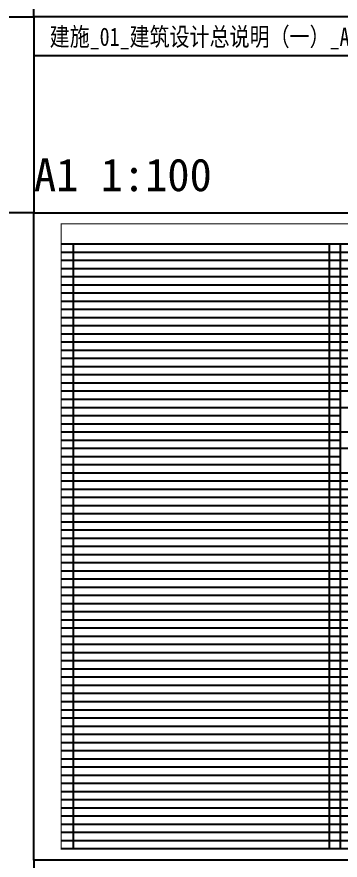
# Model space of a CAD drawing. Extents: x -518115 to 790560, y -210384 to 1628073.
# Drawn here: x 404750 to 434414, y 1109432 to 1186832 of the extents above; entities that cross this region are included whole.
import ezdxf

# ---------------------------------------------------------------- set-up
doc = ezdxf.new("R2010")
doc.units = 0
doc.header["$LTSCALE"] = 1000
doc.header["$MEASUREMENT"] = 0
for name, color, linetype in [('Defpoint', 7, 'Continuous'), ('图框', 140, 'Continuous'), ('导图字', 7, 'Continuous')]:
    doc.layers.add(name, color=color, linetype=linetype)
doc.layers.add('yichutu', color=7, linetype='Continuous', true_color=0xffffff, plot=False)
doc.styles.add('_TCH_LABEL', font='')
doc.styles.add('黑体', font='')
doc.styles.get('_TCH_LABEL').set_extended_font_data('SimHei')
doc.styles.get('黑体').set_extended_font_data('SimHei')

# ---------------------------------------------------------------- blocks, each defined once
blk = doc.blocks.new('yct-841-594-84100-59399.9999999999-100-1000.0')
at = {"color": 7, "true_color": 0xffffff}
blk.add_lwpolyline([(0, -3549), (80358, -3549), (80358, 0), (0, 0)], close=True, dxfattribs=at)
at = {"layer": 'yichutu', "color": 7, "true_color": 0xffffff}
blk.add_lwpolyline([(0, 0), (0, 59400), (84100, 59400), (84100, 0)], close=True, dxfattribs=at)
at = {"layer": 'yichutu', "color": 7, "true_color": 0xffffff, "style": '_TCH_LABEL'}
blk.add_text('A1 1:100', height=3000, dxfattribs=at).set_placement((0, 61400))
blk = doc.blocks.new('TK')
at = {"layer": '图框'}
blk.add_lwpolyline([(465375, 548714), (549475, 548714), (549475, 489314), (465375, 489314)], close=True, dxfattribs=at)
blk.add_lwpolyline([(465375, 548714), (549475, 548714), (549475, 489314), (465375, 489314)], close=True, dxfattribs=at)
at = {"layer": '图框', "const_width": 100}
blk.add_lwpolyline([(548475, 490314), (548475, 547714), (467875, 547714), (467875, 490314)], close=True, dxfattribs=at)

msp = doc.modelspace()

# ---------------------------------------------------------------- linework, layer by layer
at = {"layer": 'Defpoint', "color": 252}
for p, q in [((408814.1, 1165992.1), (482284.8, 1165992.1)), ((409914.1, 1165992.1), (409914.1, 1110492.1)), ((433414.1, 1165992.1), (433414.1, 1110492.1)), ((434414.1, 1165992.1), (434414.1, 1110492.1)), ((408814.1, 1165242.1), (482284.8, 1165242.1)), ((408814.1, 1164492.1), (482284.8, 1164492.1)), ((408814.1, 1163742.1), (482284.8, 1163742.1)), ((408814.1, 1162992.1), (482284.8, 1162992.1)), ((408814.1, 1162242.1), (482284.8, 1162242.1)), ((408814.1, 1161492.1), (482284.8, 1161492.1)), ((408814.1, 1160742.1), (482284.8, 1160742.1)), ((408814.1, 1159992.1), (482284.8, 1159992.1)), ((408814.1, 1159242.1), (482284.8, 1159242.1)), ((408814.1, 1158492.1), (482284.8, 1158492.1)), ((408814.1, 1157742.1), (482284.8, 1157742.1)), ((408814.1, 1156992.1), (482284.8, 1156992.1)), ((408814.1, 1156242.1), (482284.8, 1156242.1)), ((408814.1, 1155492.1), (482284.8, 1155492.1)), ((408814.1, 1154742.1), (482284.8, 1154742.1)), ((408814.1, 1153992.1), (482284.8, 1153992.1)), ((408814.1, 1153242.1), (457914.1, 1153242.1)), ((408814.1, 1152492.1), (457914.1, 1152492.1)), ((408814.1, 1151742.1), (434414.1, 1151742.1)), ((408814.1, 1150992.1), (434414.1, 1150992.1)), ((434414.1, 1150992.1), (482284.8, 1150992.1)), ((408814.1, 1150242.1), (434414.1, 1150242.1)), ((408814.1, 1149492.1), (434414.1, 1149492.1)), ((408814.1, 1148742.1), (434414.1, 1148742.1)), ((434414.1, 1148742.1), (482284.8, 1148742.1)), ((408814.1, 1147992.1), (434414.1, 1147992.1)), ((408814.1, 1147242.1), (434414.1, 1147242.1)), ((434414.1, 1147242.1), (482284.8, 1147242.1)), ((408814.1, 1146492.1), (434414.1, 1146492.1)), ((408814.1, 1145742.1), (434414.1, 1145742.1)), ((408814.1, 1144992.1), (482284.8, 1144992.1)), ((408814.1, 1144242.1), (409914.1, 1144242.1)), ((409914.1, 1144242.1), (482284.8, 1144242.1)), ((408814.1, 1143492.1), (409914.1, 1143492.1)), ((409914.1, 1143492.1), (482284.8, 1143492.1)), ((408814.1, 1142742.1), (482284.8, 1142742.1)), ((408814.1, 1141992.1), (409914.1, 1141992.1)), ((409914.1, 1141992.1), (482284.8, 1141992.1)), ((408814.1, 1141242.1), (409914.1, 1141242.1)), ((409914.1, 1141242.1), (482284.8, 1141242.1)), ((408814.1, 1140492.1), (421083.4, 1140492.1)), ((409914.1, 1140492.1), (482284.8, 1140492.1)), ((408814.1, 1139742.1), (482284.8, 1139742.1)), ((408814.1, 1138992.1), (482284.8, 1138992.1)), ((408814.1, 1138242.1), (482284.8, 1138242.1)), ((408814.1, 1137492.1), (482284.8, 1137492.1)), ((408814.1, 1136742.1), (482284.8, 1136742.1)), ((408814.1, 1135992.1), (482284.8, 1135992.1)), ((408814.1, 1135242.1), (482284.8, 1135242.1)), ((408814.1, 1134492.1), (482284.8, 1134492.1)), ((408814.1, 1133742.1), (482284.8, 1133742.1)), ((408814.1, 1132992.1), (482284.8, 1132992.1)), ((408814.1, 1132242.1), (482284.8, 1132242.1)), ((408814.1, 1131492.1), (482284.8, 1131492.1)), ((408814.1, 1130742.1), (482284.8, 1130742.1)), ((408814.1, 1129992.1), (482284.8, 1129992.1)), ((408814.1, 1129242.1), (482284.8, 1129242.1)), ((408814.1, 1128492.1), (482284.8, 1128492.1)), ((408814.1, 1127742.1), (482284.8, 1127742.1)), ((408814.1, 1126992.1), (482284.8, 1126992.1)), ((408814.1, 1126242.1), (482284.8, 1126242.1)), ((408814.1, 1125492.1), (482284.8, 1125492.1)), ((408814.1, 1124742.1), (482284.8, 1124742.1)), ((408814.1, 1123992.1), (482284.8, 1123992.1)), ((408814.1, 1123242.1), (482284.8, 1123242.1)), ((408814.1, 1122492.1), (482284.8, 1122492.1)), ((408814.1, 1121742.1), (482284.8, 1121742.1)), ((408814.1, 1120992.1), (482284.8, 1120992.1)), ((408814.1, 1120242.1), (482284.8, 1120242.1)), ((408814.1, 1119492.1), (482284.8, 1119492.1)), ((408814.1, 1118742.1), (482284.8, 1118742.1)), ((408814.1, 1117992.1), (482284.8, 1117992.1)), ((408814.1, 1117242.1), (482284.8, 1117242.1)), ((408814.1, 1116492.1), (482284.8, 1116492.1)), ((408814.1, 1115742.1), (482284.8, 1115742.1)), ((408814.1, 1114992.1), (482284.8, 1114992.1)), ((408814.1, 1114242.1), (482284.8, 1114242.1)), ((408814.1, 1113492.1), (482284.8, 1113492.1)), ((408814.1, 1112742.1), (482284.8, 1112742.1)), ((408814.1, 1111992.1), (482284.8, 1111992.1)), ((408814.1, 1111242.1), (482284.8, 1111242.1)), ((408814.1, 1110492.1), (482284.8, 1110492.1))]:
    msp.add_line(p, q, dxfattribs=at)
at = {"layer": '图框', "color": 2}
msp.add_lwpolyline([(406314.1, 1168832.1), (375314.1, 1168832.1), (375314.1, 1186832.1), (406314.1, 1186832.1)], close=True, dxfattribs=at)

# ---------------------------------------------------------------- block references
for p in [(-59060.9, 697518.4), (-59060.9, 620118.4)]:
    msp.add_blockref('TK', p)
at = {"layer": 'yichutu'}
for p in [(406314.1, 1186832.1), (406314.1, 1109432.1)]:
    msp.add_blockref('yct-841-594-84100-59399.9999999999-100-1000.0', p, dxfattribs=at)

# ---------------------------------------------------------------- texts
at = {"layer": '导图字', "color": 1, "style": '黑体', "width": 0.8}
msp.add_text('建施_01_建筑设计总说明（一）_A1', height=1682.363, dxfattribs=at).set_placement((407757.3, 1184168.6))

doc.saveas('drawing.dxf')
